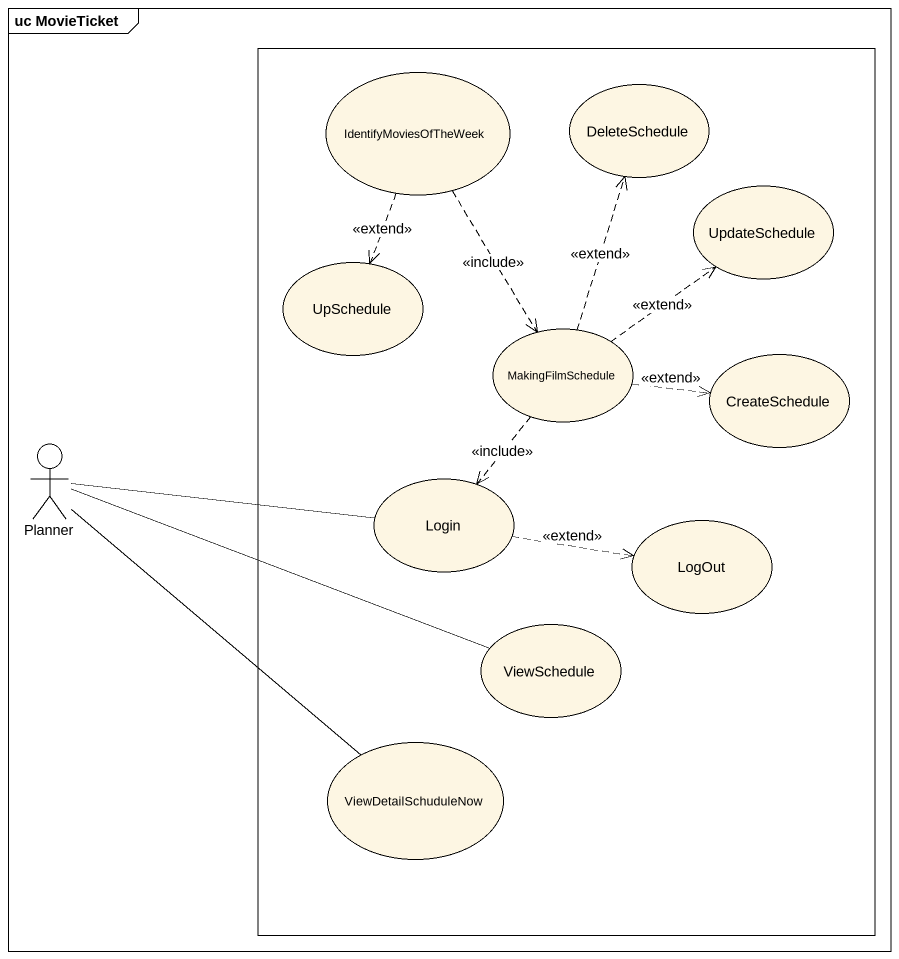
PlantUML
@startuml
mainframe uc MovieTicket
rectangle " " as rectangle1 {
  usecase IdentifyMoviesOfTheWeek
  usecase DeleteSchedule
  usecase UpdateSchedule
  usecase UpSchedule
  usecase MakingFilmSchedule
  usecase CreateSchedule
  usecase Login
  usecase LogOut
  usecase ViewSchedule
  usecase ViewDetailSchuduleNow
}
actor Planner
IdentifyMoviesOfTheWeek ..> UpSchedule : <<extend>>
IdentifyMoviesOfTheWeek ..> MakingFilmSchedule : <<include>>
MakingFilmSchedule .up.> DeleteSchedule : <<extend>>
MakingFilmSchedule .up.> UpdateSchedule : <<extend>>
MakingFilmSchedule .right.> CreateSchedule : <<extend>>
MakingFilmSchedule ..> Login : <<include>>
Planner -right- Login
Planner -right- ViewSchedule
Planner -- ViewDetailSchuduleNow
Login .right.> LogOut : <<extend>>
@enduml
